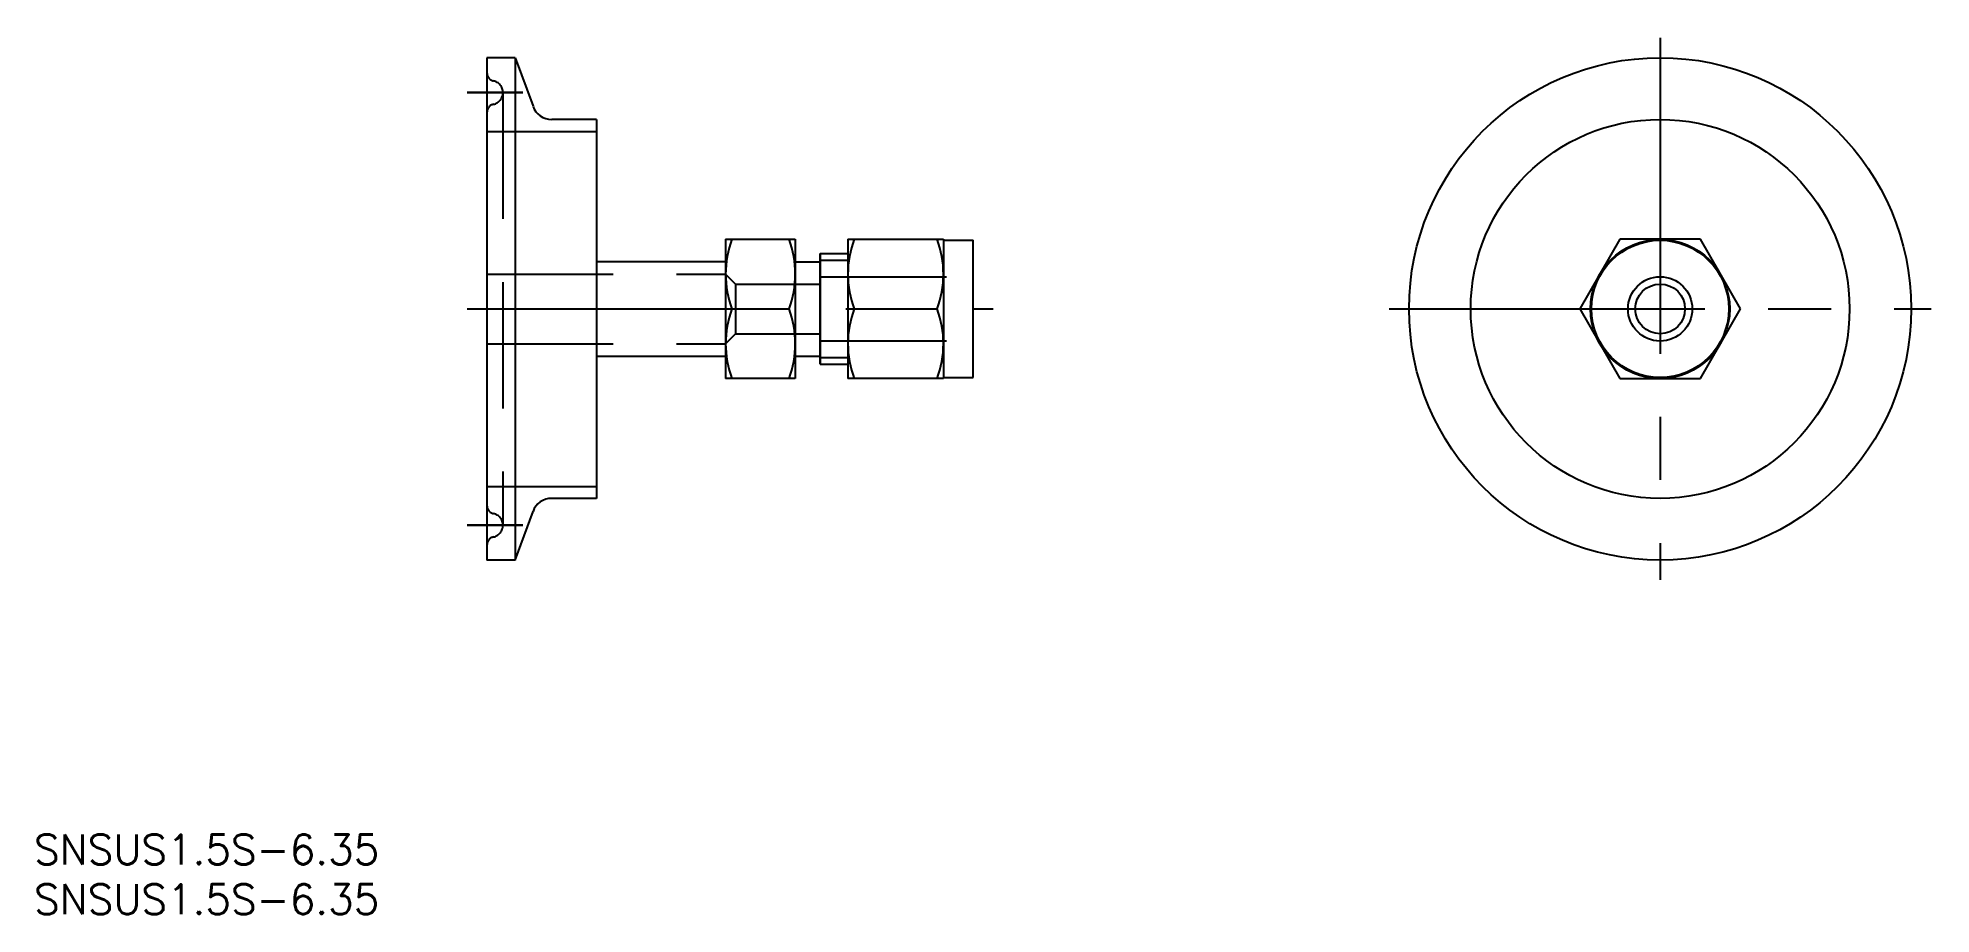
# Model space of a CAD drawing. Extents: x -45 to 145, y -61 to 27.
import ezdxf

# ---------------------------------------------------------------- set-up
doc = ezdxf.new("R2010")
doc.units = 0
doc.linetypes.add('CENTER', pattern=[50.8, 31.75, -6.35, 6.35, -6.35])
doc.linetypes.add('DASHED', pattern=[19.05, 12.7, -6.35])
doc.layers.get('0').update_dxf_attribs({"linetype": 'CONTINUOUS'})
doc.layers.add('CENTER', color=1, linetype='CENTER')
doc.styles.get("Standard").update_dxf_attribs({"font": 'txt.shx', "height": 3, "bigfont": 'bigfont.shx'})

# ---------------------------------------------------------------- blocks, each defined once
blk = doc.blocks.new('*U12')
at = {"color": 7, "linetype": 'CONTINUOUS'}
blk.add_text('SNSUS1.5S-6.35', height=3, dxfattribs=at).set_placement((-45.55, -55.85))
blk = doc.blocks.new('*U13')
at = {"color": 7, "linetype": 'CONTINUOUS'}
blk.add_text('SNSUS1.5S-6.35', height=3, dxfattribs=at).set_placement((-45.55, -60.85))

msp = doc.modelspace()

# ---------------------------------------------------------------- linework, layer by layer
at = {"color": 7, "linetype": 'CONTINUOUS'}
for p, q in [((0, 25.25), (0, -25.25)), ((2.85, 25.25), (0, 25.25)), ((2.85, 25.25), (2.85, -25.25)), ((2.85, 25.25), (4.63, 20.37)), ((11, 19.05), (6.51, 19.05)), ((11, 19.05), (11, -19.05)), ((24, 7), (24, -7)), ((24, 7), (31, 7)), ((31, 7), (31, -7)), ((36.3, 7), (36.3, -7)), ((36.3, 7), (45.9, 7)), ((45.9, 7), (45.9, -7)), ((45.9, 6.9), (48.9, 6.9)), ((48.9, -6.9), (48.9, 6.9)), ((113.94, 7), (109.9, 0)), ((122.03, 7), (113.94, 7)), ((126.07, 0), (122.03, 7)), ((11.1, 4.76), (24, 4.76)), ((31, 4.75), (33.5, 4.75)), ((33.5, 5.56), (36.3, 5.56)), ((33.5, -5.56), (33.5, 5.56)), ((33.5, 5.56), (33.5, -5.56)), ((36.93, 0), (45.27, 0)), ((109.9, 0), (113.94, -7)), ((122.03, -7), (126.07, 0)), ((24.63, 0), (30.37, 0)), ((11.1, -4.76), (24, -4.76)), ((31, -4.75), (33.5, -4.75)), ((33.5, -5.56), (36.3, -5.56)), ((31, -7), (24, -7)), ((45.9, -7), (36.3, -7)), ((45.9, -6.9), (48.9, -6.9)), ((113.94, -7), (122.03, -7)), ((2.85, -25.25), (4.63, -20.37)), ((11, -19.05), (6.51, -19.05)), ((2.85, -25.25), (0, -25.25))]:
    msp.add_line(p, q, dxfattribs=at)
at = {"color": 3, "linetype": 'DASHED'}
for p, q in [((1.6, 21.75), (1.6, -21.75)), ((0, 17.85), (11, 17.85)), ((0, 3.5), (24, 3.5)), ((24, 3.5), (25, 2.5)), ((25, 2.5), (33.5, 2.5)), ((25, 2.5), (25, -2.5)), ((33.5, -3.22), (33.5, 3.23)), ((33.5, 3.23), (48.9, 3.23)), ((0, -3.5), (24, -3.5)), ((24, -3.5), (25, -2.5)), ((25, -2.5), (33.5, -2.5)), ((33.5, -3.22), (48.9, -3.22)), ((0, -17.85), (11, -17.85))]:
    msp.add_line(p, q, dxfattribs=at)
at = {"color": 3, "linetype": 'CONTINUOUS'}
for p, q in [((33.5, 4.89), (36.3, 4.89)), ((33.5, -4.89), (36.3, -4.89))]:
    msp.add_line(p, q, dxfattribs=at)
at = {"color": 7, "linetype": 'CONTINUOUS'}
for radius in [25.25, 19.05, 7, 6.9, 3.23, 2.5]:
    msp.add_circle((117.98, 0), radius, dxfattribs=at)
at = {"color": 3, "linetype": 'DASHED'}
for centre, radius, start, end in [((0.8, 23.71), 0.8, 180, 258.463), ((0.4, 21.75), 1.2, 281.537, 78.463), ((0.8, 19.79), 0.8, 101.537, 180), ((0.8, -19.79), 0.8, 180, 258.463), ((0.4, -21.75), 1.2, 281.537, 78.463), ((0.8, -23.71), 0.8, 101.537, 180)]:
    msp.add_arc(centre, radius, start, end, dxfattribs=at)
at = {"color": 7, "linetype": 'CONTINUOUS'}
for centre, radius, start, end in [((6.51, 21.05), 2, 200, 270), ((34.11, 3.5), 10.11, 159.7438, 200.2562), ((20.89, 3.5), 10.11, 339.7438, 20.2562), ((46.41, 3.5), 10.11, 159.7438, 200.2562), ((35.79, 3.5), 10.11, 339.7438, 20.2562), ((34.11, -3.5), 10.11, 159.7438, 200.2562), ((20.89, -3.5), 10.11, 339.7438, 20.2562), ((46.41, -3.5), 10.11, 159.7438, 200.2562), ((35.79, -3.5), 10.11, 339.7438, 20.2562), ((6.51, -21.05), 2, 90, 160)]:
    msp.add_arc(centre, radius, start, end, dxfattribs=at)
at = {"layer": 'CENTER', "color": 1, "linetype": 'CENTER'}
for p, q in [((117.98, 27.25), (117.98, -27.25)), ((-2, 21.75), (3.6, 21.75)), ((3.6, 21.75), (-2, 21.75)), ((-2, 0), (50.9, 0)), ((-2, 0), (14, 0)), ((-2, 0), (28, 0)), ((90.73, 0), (145.23, 0)), ((-2, -21.75), (3.6, -21.75)), ((3.6, -21.75), (-2, -21.75))]:
    msp.add_line(p, q, dxfattribs=at)

# ---------------------------------------------------------------- block references
at = {"color": 7, "linetype": 'CONTINUOUS'}
for name in ['*U12', '*U13']:
    msp.add_blockref(name, (0, 0), dxfattribs=at)

doc.saveas('drawing.dxf')
